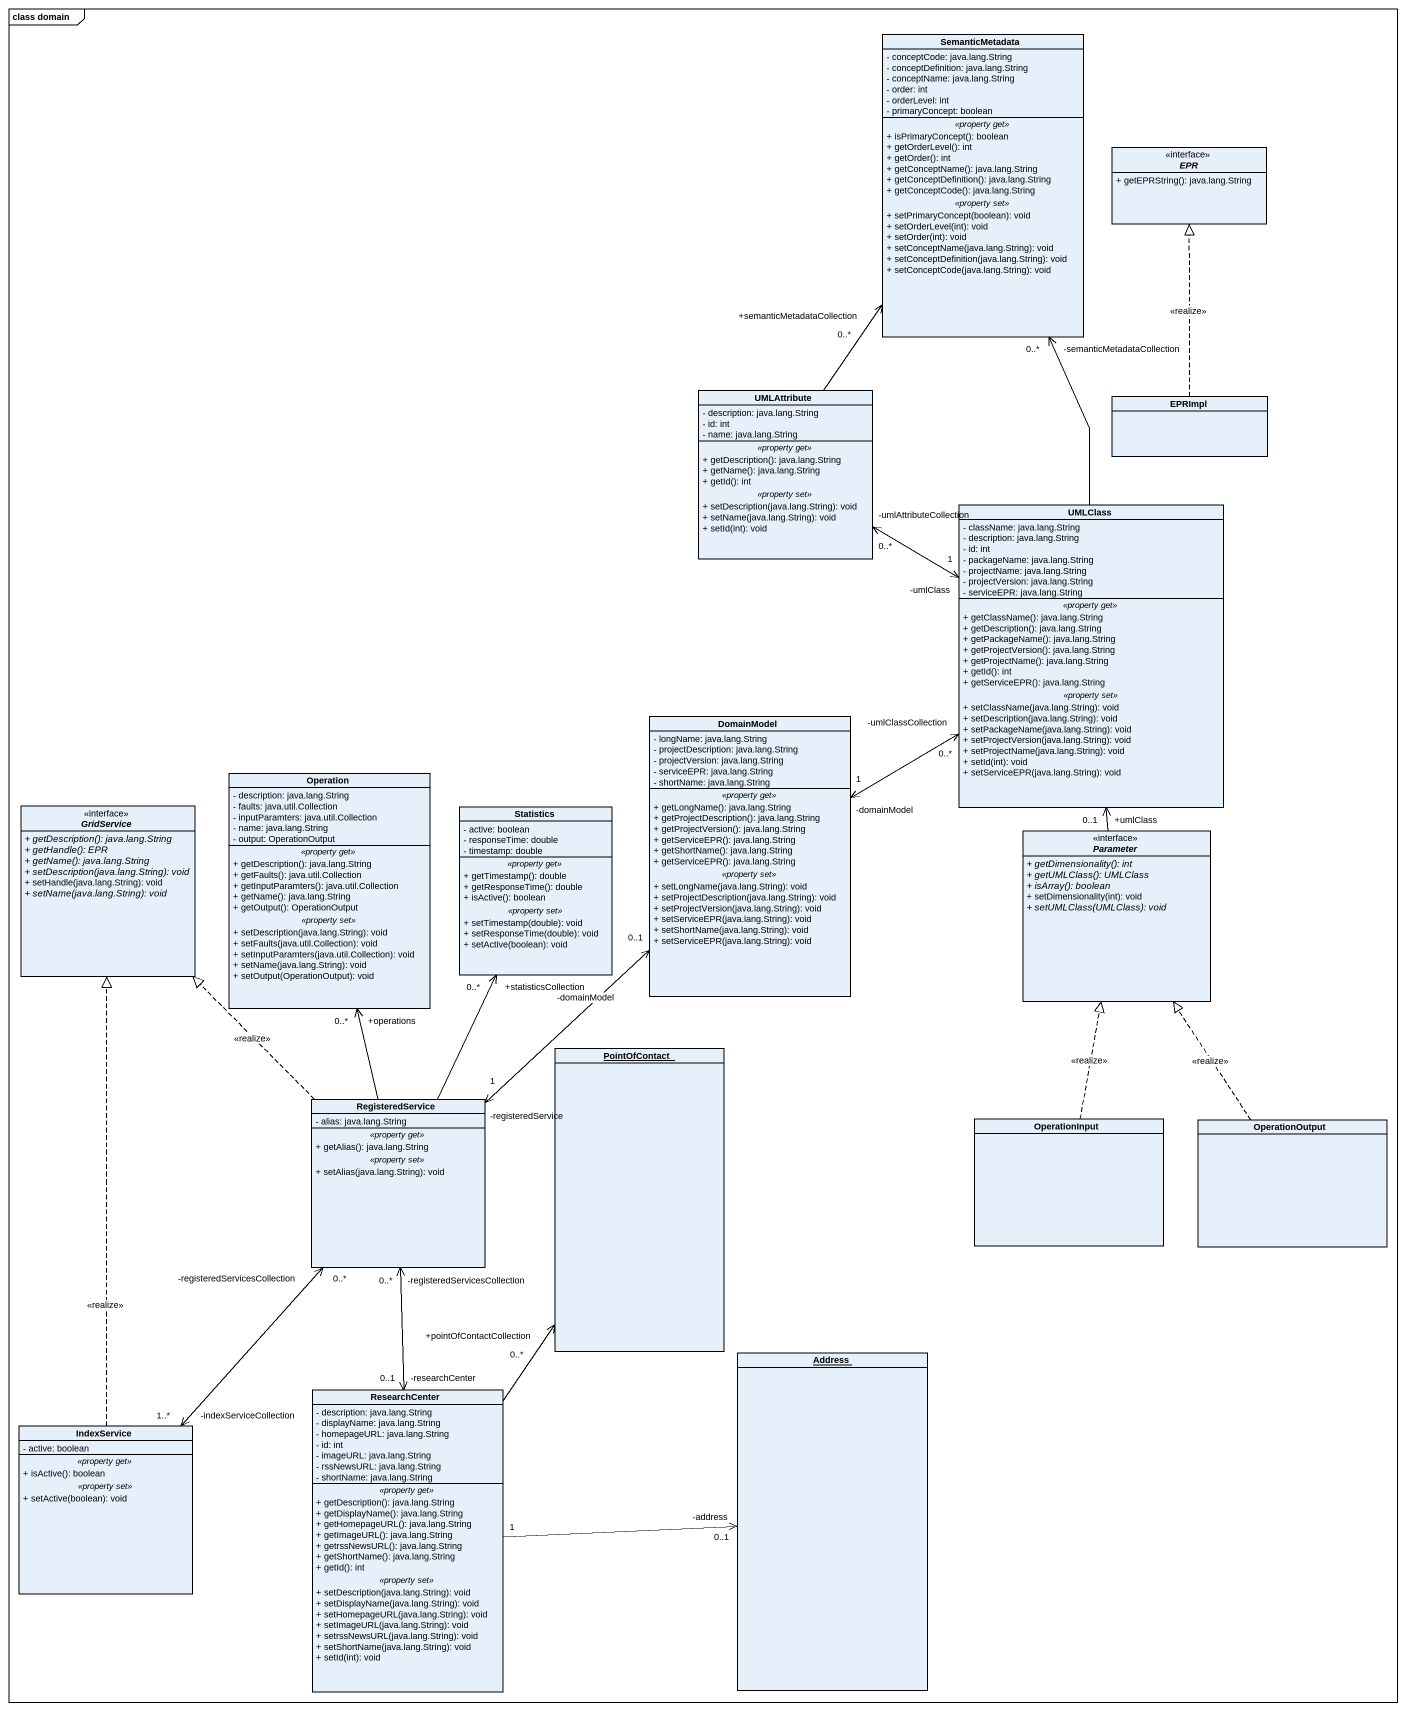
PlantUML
@startuml
mainframe class domain
hide circle
hide empty members
skinparam classAttributeIconSize 0
class SemanticMetadata {
  - conceptCode: java.lang.String
  - conceptDefinition: java.lang.String
  - conceptName: java.lang.String
  - order: int
  - orderLevel: int
  - primaryConcept: boolean
  .. <<property get>> ..
  + isPrimaryConcept(): boolean
  + getOrderLevel(): int
  + getOrder(): int
  + getConceptName(): java.lang.String
  + getConceptDefinition(): java.lang.String
  + getConceptCode(): java.lang.String
  .. <<property set>> ..
  + setPrimaryConcept(boolean): void
  + setOrderLevel(int): void
  + setOrder(int): void
  + setConceptName(java.lang.String): void
  + setConceptDefinition(java.lang.String): void
  + setConceptCode(java.lang.String): void
}
interface EPR <<interface>> {
  + getEPRString(): java.lang.String
}
class UMLAttribute {
  - description: java.lang.String
  - id: int
  - name: java.lang.String
  .. <<property get>> ..
  + getDescription(): java.lang.String
  + getName(): java.lang.String
  + getId(): int
  .. <<property set>> ..
  + setDescription(java.lang.String): void
  + setName(java.lang.String): void
  + setId(int): void
}
class EPRImpl
class UMLClass {
  - className: java.lang.String
  - description: java.lang.String
  - id: int
  - packageName: java.lang.String
  - projectName: java.lang.String
  - projectVersion: java.lang.String
  - serviceEPR: java.lang.String
  .. <<property get>> ..
  + getClassName(): java.lang.String
  + getDescription(): java.lang.String
  + getPackageName(): java.lang.String
  + getProjectVersion(): java.lang.String
  + getProjectName(): java.lang.String
  + getId(): int
  + getServiceEPR(): java.lang.String
  .. <<property set>> ..
  + setClassName(java.lang.String): void
  + setDescription(java.lang.String): void
  + setPackageName(java.lang.String): void
  + setProjectVersion(java.lang.String): void
  + setProjectName(java.lang.String): void
  + setId(int): void
  + setServiceEPR(java.lang.String): void
}
class DomainModel {
  - longName: java.lang.String
  - projectDescription: java.lang.String
  - projectVersion: java.lang.String
  - serviceEPR: java.lang.String
  - shortName: java.lang.String
  .. <<property get>> ..
  + getLongName(): java.lang.String
  + getProjectDescription(): java.lang.String
  + getProjectVersion(): java.lang.String
  + getServiceEPR(): java.lang.String
  + getShortName(): java.lang.String
  + getServiceEPR(): java.lang.String
  .. <<property set>> ..
  + setLongName(java.lang.String): void
  + setProjectDescription(java.lang.String): void
  + setProjectVersion(java.lang.String): void
  + setServiceEPR(java.lang.String): void
  + setShortName(java.lang.String): void
  + setServiceEPR(java.lang.String): void
}
interface GridService <<interface>> {
  {abstract} + getDescription(): java.lang.String
  {abstract} + getHandle(): EPR
  {abstract} + getName(): java.lang.String
  {abstract} + setDescription(java.lang.String): void
  + setHandle(java.lang.String): void
  {abstract} + setName(java.lang.String): void
}
class Operation {
  - description: java.lang.String
  - faults: java.util.Collection
  - inputParamters: java.util.Collection
  - name: java.lang.String
  - output: OperationOutput
  .. <<property get>> ..
  + getDescription(): java.lang.String
  + getFaults(): java.util.Collection
  + getInputParamters(): java.util.Collection
  + getName(): java.lang.String
  + getOutput(): OperationOutput
  .. <<property set>> ..
  + setDescription(java.lang.String): void
  + setFaults(java.util.Collection): void
  + setInputParamters(java.util.Collection): void
  + setName(java.lang.String): void
  + setOutput(OperationOutput): void
}
class Statistics {
  - active: boolean
  - responseTime: double
  - timestamp: double
  .. <<property get>> ..
  + getTimestamp(): double
  + getResponseTime(): double
  + isActive(): boolean
  .. <<property set>> ..
  + setTimestamp(double): void
  + setResponseTime(double): void
  + setActive(boolean): void
}
interface Parameter <<interface>> {
  {abstract} + getDimensionality(): int
  {abstract} + getUMLClass(): UMLClass
  {abstract} + isArray(): boolean
  + setDimensionality(int): void
  {abstract} + setUMLClass(UMLClass): void
}
object PointOfContact
class RegisteredService {
  - alias: java.lang.String
  .. <<property get>> ..
  + getAlias(): java.lang.String
  .. <<property set>> ..
  + setAlias(java.lang.String): void
}
class OperationInput
class OperationOutput
object Address
class IndexService {
  - active: boolean
  .. <<property get>> ..
  + isActive(): boolean
  .. <<property set>> ..
  + setActive(boolean): void
}
class ResearchCenter {
  - description: java.lang.String
  - displayName: java.lang.String
  - homepageURL: java.lang.String
  - id: int
  - imageURL: java.lang.String
  - rssNewsURL: java.lang.String
  - shortName: java.lang.String
  .. <<property get>> ..
  + getDescription(): java.lang.String
  + getDisplayName(): java.lang.String
  + getHomepageURL(): java.lang.String
  + getImageURL(): java.lang.String
  + getrssNewsURL(): java.lang.String
  + getShortName(): java.lang.String
  + getId(): int
  .. <<property set>> ..
  + setDescription(java.lang.String): void
  + setDisplayName(java.lang.String): void
  + setHomepageURL(java.lang.String): void
  + setImageURL(java.lang.String): void
  + setrssNewsURL(java.lang.String): void
  + setShortName(java.lang.String): void
  + setId(int): void
}
UMLAttribute -up-> "+semanticMetadataCollection\n0..*" SemanticMetadata
EPRImpl .up.|> EPR : <<realize>>
UMLClass -up-> "-semanticMetadataCollection\n0..*" SemanticMetadata
UMLClass "-umlClass\n1" <-left-> "-umlAttributeCollection\n0..*" UMLAttribute
DomainModel "-domainModel\n1" <-right-> "-umlClassCollection\n0..*" UMLClass
Parameter -up-> "+umlClass\n0..1" UMLClass
RegisteredService "-registeredService\n1" <-up-> "-domainModel\n0..1" DomainModel
RegisteredService .up.|> GridService : <<realize>>
RegisteredService -up-> "+operations\n0..*" Operation
RegisteredService -up-> "+statisticsCollection\n0..*" Statistics
RegisteredService "-registeredServicesCollection\n0..*" <--> "-researchCenter\n0..1" ResearchCenter
OperationInput .up.|> Parameter : <<realize>>
OperationOutput .up.|> Parameter : <<realize>>
IndexService .up.|> GridService : <<realize>>
IndexService "-indexServiceCollection\n1..*" <-up-> "-registeredServicesCollection\n0..*" RegisteredService
ResearchCenter -up-> "+pointOfContactCollection\n0..*" PointOfContact
ResearchCenter "1" -right-> "-address\n0..1" Address
@enduml
